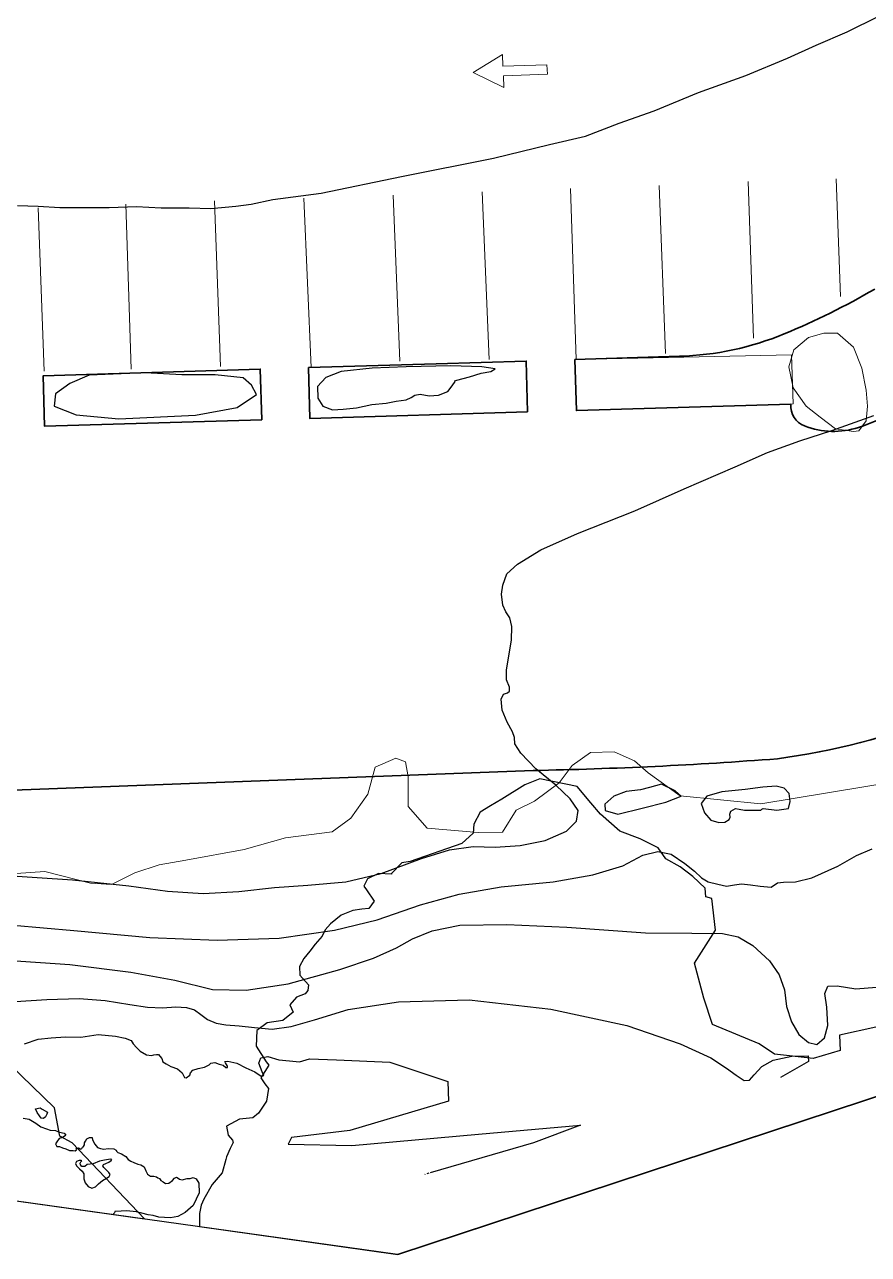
# Model space of a CAD drawing. Header units: metres. Extents: x 1167299 to 1168507, y 308548 to 309729.
# Drawn here: x 1167820.4 to 1167906, y 308547.9 to 308672.6 of the extents above; entities that cross this region are included whole.
import ezdxf

# ---------------------------------------------------------------- set-up
doc = ezdxf.new("R2010")
doc.units = ezdxf.units.M
for name, color, linetype in [('340_HVVBN-02_Sauer', 7, 'Continuous'), ('A-OBSTRUCTION', 7, 'Continuous'), ('Contour_Line_Intermediate', 8, 'Continuous'), ('Contour_Line_Major', 9, 'Continuous')]:
    doc.layers.add(name, color=color, linetype=linetype)
for name, color, linetype, lineweight in [('R-PAVEMARK-LINE', 1, 'Continuous', 20), ('R-PAVEMARK-SYMBOL', 3, 'Continuous', 20), ('R-ROAD-ASPH', 5, 'Continuous', 35), ('R-WALK-CONC', 34, 'Continuous', 20), ('V-VEGETATION', 2, 'Continuous', 20)]:
    doc.layers.add(name, color=color, linetype=linetype, lineweight=lineweight)

msp = doc.modelspace()

# ---------------------------------------------------------------- linework, layer by layer
at = {"layer": '340_HVVBN-02_Sauer'}
msp.add_lwpolyline([(1168201.19, 308819.89), (1168044.25, 308609.22), (1167858.22, 308547.87), (1167714.24, 308568), (1167619.79, 308599.36), (1167425.33, 309042.13), (1167299.92, 309440.53), (1167298.85, 309567.8), (1167316.71, 309584.36), (1167407.81, 309631.47), (1167407.81, 309631.47), (1167808.03, 309684.54), (1167921.69, 309699.85), (1168027.3, 309625.94), (1168114.83, 309675.82)], dxfattribs=at)
at = {"layer": 'A-OBSTRUCTION'}
for points in [[(1167906.72, 308570.91), (1167903.03, 308570.1), (1167903.1, 308568.54), (1167900.37, 308567.73), (1167896.45, 308568.17), (1167894.9, 308569.21), (1167890.17, 308571.2), (1167889.29, 308573.86), (1167888.33, 308577.41), (1167890.47, 308580.74), (1167890.07, 308583.98), (1167889.48, 308584.15), (1167889.41, 308585), (1167888.15, 308586.21), (1167886.87, 308587.17), (1167885.43, 308587.99), (1167884.64, 308589.1), (1167882.83, 308590.02), (1167880.76, 308590.78), (1167878.79, 308592.52), (1167877.81, 308593.67), (1167876.43, 308595.31), (1167872.65, 308596.1), (1167871.11, 308595.51), (1167868.78, 308594.03), (1167867.63, 308593.37), (1167866.61, 308592.72), (1167865.95, 308591.5), (1167865.89, 308590.61), (1167864.74, 308589.53), (1167859.49, 308587.72), (1167858.65, 308587.58), (1167857.61, 308586.49), (1167857.61, 308586.44), (1167856.28, 308586.5), (1167855.16, 308585.96), (1167854.81, 308585.23), (1167855.07, 308584.86), (1167855.86, 308583.7), (1167855.31, 308582.94), (1167854.59, 308582.89), (1167853.69, 308582.76), (1167852.51, 308582.26), (1167851.42, 308581.39), (1167850.88, 308580.8), (1167850.57, 308580.14), (1167849.87, 308579.33), (1167849.34, 308578.61), (1167848.71, 308577.89), (1167848.29, 308577.06), (1167848.32, 308576.18), (1167849.19, 308575.2), (1167849.13, 308574.63), (1167848.86, 308574.3), (1167847.98, 308573.97), (1167847.29, 308573.18), (1167847.62, 308572.43), (1167846.6, 308571.61), (1167844.99, 308571.34), (1167843.94, 308570.59), (1167843.88, 308568.98), (1167844.89, 308567.4), (1167845.16, 308567.07), (1167844.37, 308565.79), (1167844.76, 308565.17), (1167845.12, 308564.68), (1167844.93, 308563.4), (1167844.11, 308562.21), (1167843.55, 308561.72), (1167842.2, 308561.59), (1167840.89, 308560.87), (1167841.05, 308559.98), (1167841.48, 308559.46), (1167841.55, 308559.23), (1167841.25, 308558.6), (1167840.89, 308557.78), (1167840.82, 308557.49), (1167840.43, 308556.14), (1167839.41, 308554.96), (1167838.56, 308553.48), (1167838.3, 308552.86), (1167838.13, 308552.03), (1167838.12, 308550.69), (1167858.26, 308547.87), (1168044.27, 308609.22)], [(1167758.78, 308561.83), (1167832.57, 308551.47), (1167832.57, 308551.47), (1167825.21, 308559.2), (1167823.99, 308559.87), (1167823.43, 308562.75), (1167817.78, 308568.18)]]:
    msp.add_lwpolyline(points, dxfattribs=at)
at = {"layer": 'Contour_Line_Intermediate'}
for points, elevation in [([(1167819.68, 308654.25), (1167821.79, 308654.18), (1167823.97, 308654.04), (1167826.2, 308654.06), (1167828.98, 308654.04), (1167831.74, 308654.15), (1167834.26, 308654.03), (1167837.09, 308654), (1167839.29, 308653.96), (1167841.83, 308654.19), (1167843.38, 308654.39), (1167845.58, 308654.86), (1167850.46, 308655.52), (1167858.61, 308657.2), (1167867.96, 308659.05), (1167873.63, 308660.44), (1167877.28, 308661.3), (1167880.7, 308662.59), (1167884.24, 308663.85), (1167888.73, 308665.72), (1167893.53, 308667.45), (1167897.77, 308669.2), (1167900.67, 308670.5), (1167903.8, 308671.87), (1167907.02, 308673.47)], 74.37), ([(1167817.55, 308586.38), (1167825.27, 308585.86), (1167830.97, 308585.24), (1167834.89, 308584.7), (1167838.52, 308584.46), (1167842.11, 308584.66), (1167845.73, 308585.07), (1167849.11, 308585.33), (1167852.98, 308585.67), (1167856.54, 308586.49), (1167860.63, 308588.03), (1167863.49, 308588.9), (1167865.9, 308589.25), (1167868.12, 308589.18), (1167870.64, 308589.34), (1167873.19, 308589.85), (1167875.35, 308590.79), (1167876.38, 308591.8), (1167876.52, 308592.88), (1167875.72, 308594.06), (1167874.26, 308595.46), (1167872.23, 308597.12), (1167870.71, 308598.72), (1167870.12, 308599.64), (1167870.08, 308600.29), (1167869.89, 308600.88), (1167869.33, 308601.85), (1167868.83, 308603.07), (1167868.72, 308604.17), (1167868.96, 308604.7), (1167869.36, 308604.82), (1167869.58, 308604.98), (1167869.56, 308605.4), (1167869.26, 308606.16), (1167869.26, 308607.12), (1167869.47, 308608.38), (1167869.77, 308610.17), (1167869.81, 308611.57), (1167869.6, 308612.42), (1167869.2, 308613.03), (1167868.91, 308613.73), (1167868.75, 308614.83), (1167868.89, 308615.76), (1167869.31, 308616.89), (1167870.39, 308617.89), (1167872.76, 308619.32), (1167876.45, 308620.99), (1167882.27, 308623.27), (1167887.28, 308625.51), (1167892.45, 308627.74), (1167895.74, 308629.19), (1167899, 308630.37), (1167902.27, 308631.42), (1167906.5, 308632.94)], 74.07), ([(1167819.25, 308581.27), (1167825.39, 308580.73), (1167833.09, 308580.02), (1167839.94, 308579.74), (1167846.23, 308579.93), (1167851.84, 308580.74), (1167856.14, 308581.8), (1167860.54, 308583.31), (1167864.46, 308584.39), (1167868.74, 308585.16), (1167874, 308585.67), (1167878.01, 308586.36), (1167881.05, 308587.29), (1167883.1, 308588.35), (1167884.61, 308588.73), (1167885.96, 308588.46), (1167887.34, 308587.5), (1167888.34, 308586.73), (1167889.05, 308586.05), (1167889.73, 308585.66), (1167890.68, 308585.42), (1167891.59, 308585.22), (1167892.37, 308585.35), (1167893.08, 308585.44), (1167894, 308585.36), (1167895, 308585.23), (1167896.09, 308585.12), (1167896.75, 308585.56), (1167897.37, 308585.64), (1167898.57, 308585.66), (1167900.24, 308586.06), (1167902.87, 308587.24), (1167904.74, 308588.32), (1167906.36, 308589)], 73.76), ([(1167818.53, 308577.7), (1167824.99, 308577.27), (1167831.17, 308576.5), (1167835.63, 308575.7), (1167839.44, 308574.74), (1167842.87, 308574.66), (1167847.14, 308575.32), (1167852.36, 308576.77), (1167855.79, 308577.92), (1167858.12, 308578.95), (1167859.72, 308579.86), (1167861.74, 308580.68), (1167864.55, 308581.25), (1167869.31, 308581.32), (1167875.4, 308581.06), (1167883.37, 308580.49), (1167888.07, 308580.46), (1167891.17, 308580.41), (1167892.74, 308580.07), (1167894.25, 308579.2), (1167895.95, 308577.64), (1167896.93, 308576.22), (1167897.45, 308574.72), (1167897.67, 308573.01), (1167898.16, 308571.47), (1167898.9, 308570.17), (1167899.9, 308569.35), (1167900.74, 308569.17), (1167901.51, 308569.82), (1167901.84, 308571.08), (1167901.76, 308572.93), (1167901.55, 308574.34), (1167901.86, 308575.06), (1167902.78, 308575.11), (1167904.7, 308574.81), (1167906.79, 308574.97)], 73.46), ([(1167820.4, 308569.21), (1167821.76, 308569.69), (1167823.09, 308569.84), (1167824.56, 308569.95), (1167826.11, 308569.9), (1167827.87, 308570.19), (1167829.62, 308570.01), (1167830.6, 308569.8), (1167831.2, 308569.55), (1167831.42, 308569.22), (1167831.76, 308568.87), (1167832.12, 308568.47), (1167832.76, 308568.1), (1167833.26, 308568.03), (1167833.52, 308568.11), (1167833.77, 308568.14), (1167833.98, 308568.16), (1167834.11, 308567.96), (1167834.31, 308567.75), (1167834.42, 308567.4), (1167834.77, 308567.21), (1167835.22, 308566.94), (1167835.9, 308566.7), (1167836.37, 308566.27), (1167836.56, 308565.96), (1167836.63, 308565.8), (1167836.8, 308565.78), (1167837.14, 308566.04), (1167837.21, 308566.27), (1167837.46, 308566.55), (1167837.99, 308566.74), (1167838.63, 308566.85), (1167839.11, 308567.1), (1167839.29, 308567.25), (1167839.68, 308567.34), (1167840.12, 308567.18), (1167840.54, 308567.07), (1167840.8, 308566.84), (1167840.98, 308566.83), (1167840.97, 308566.96), (1167840.77, 308567.31), (1167840.69, 308567.44), (1167841.01, 308567.48), (1167841.93, 308567.25), (1167842.83, 308566.78), (1167843.75, 308566.37), (1167844.4, 308565.94), (1167844.66, 308566), (1167844.48, 308566.38), (1167844.14, 308567.25), (1167844.36, 308567.82), (1167845.07, 308567.95), (1167846.17, 308567.62), (1167847.26, 308567.5), (1167848.28, 308567.41), (1167849.28, 308567.69), (1167852.04, 308567.61), (1167857.43, 308567.38), (1167863.32, 308565.4), (1167863.37, 308563.42), (1167853.37, 308560.43), (1167847.46, 308559.71), (1167847.11, 308559.06), (1167853.58, 308558.92), (1167866.41, 308560.08), (1167876.77, 308560.97), (1167872.02, 308559.2), (1167861.51, 308556.14)], 72.85), ([(1167820.25, 308561.7), (1167820.85, 308561.58), (1167821.55, 308561.19), (1167822.03, 308560.81), (1167822.62, 308560.62), (1167823, 308560.48), (1167823.55, 308560.42), (1167823.93, 308560.27), (1167824.41, 308560.17), (1167824.57, 308559.96), (1167824.5, 308559.89), (1167824.26, 308559.72), (1167823.92, 308559.64), (1167823.66, 308559.28), (1167823.53, 308559.07), (1167823.68, 308558.82), (1167823.95, 308558.82), (1167824.23, 308558.67), (1167824.59, 308558.57), (1167824.96, 308558.4), (1167825.33, 308558.4), (1167825.54, 308558.39), (1167825.68, 308558.49), (1167825.64, 308558.6), (1167825.77, 308558.66), (1167825.85, 308558.68), (1167826.03, 308558.58), (1167826.07, 308558.56), (1167826.2, 308558.6), (1167826.28, 308558.76), (1167826.37, 308558.83), (1167826.47, 308558.98), (1167826.47, 308559.2), (1167826.57, 308559.36), (1167826.72, 308559.58), (1167826.97, 308559.73), (1167827.26, 308559.73), (1167827.29, 308559.48), (1167827.51, 308559.04), (1167827.78, 308558.71), (1167828.1, 308558.6), (1167828.45, 308558.55), (1167828.88, 308558.61), (1167829.44, 308558.57), (1167829.68, 308558.45), (1167829.71, 308558.35), (1167829.85, 308558.2), (1167830.22, 308558.08), (1167830.67, 308557.79), (1167830.89, 308557.48), (1167831.16, 308557.31), (1167831.46, 308557.18), (1167831.89, 308557.03), (1167832.18, 308556.96), (1167832.51, 308556.74), (1167832.7, 308556.36), (1167832.87, 308556), (1167833.15, 308555.81), (1167833.5, 308555.8), (1167833.79, 308555.73), (1167833.9, 308555.63), (1167834.08, 308555.56), (1167834.23, 308555.38), (1167834.46, 308555.23), (1167834.68, 308555.05), (1167835.03, 308555.08), (1167835.39, 308555.37), (1167835.59, 308555.6), (1167835.82, 308555.72), (1167835.97, 308555.6), (1167836.1, 308555.51), (1167836.39, 308555.45), (1167836.87, 308555.57), (1167837.2, 308555.58), (1167837.49, 308555.67), (1167837.79, 308555.54), (1167838.06, 308555.11), (1167838.1, 308554.13), (1167837.51, 308552.83), (1167836.69, 308552.12), (1167835.95, 308551.71), (1167835.2, 308551.58), (1167834.57, 308551.62), (1167834.02, 308551.63), (1167833.43, 308551.82), (1167832.92, 308551.88), (1167832.3, 308552.05), (1167831.73, 308552.2), (1167830.78, 308552.29), (1167830.18, 308552.24), (1167829.55, 308552.23), (1167829.53, 308552.09), (1167829.35, 308551.93)], 72.54), ([(1167861, 308555.99), (1167861.01, 308556)], 72.85), ([(1167861.38, 308556.1), (1167861.2, 308556.05)], 72.85)]:
    msp.add_lwpolyline(points, dxfattribs=dict(at, elevation=elevation))
for points, elevation in [([(1167864.24, 308636.53), (1167865.51, 308636.87), (1167866.68, 308637.25), (1167867.68, 308637.4), (1167868.1, 308637.69), (1167866.78, 308637.88), (1167863.63, 308637.98), (1167859.1, 308637.89), (1167855.66, 308637.77), (1167852.49, 308637.43), (1167850.93, 308636.82), (1167850.09, 308635.9), (1167850.14, 308634.72), (1167850.64, 308633.91), (1167851.62, 308633.52), (1167852.7, 308633.58), (1167854.05, 308633.73), (1167855.6, 308634.08), (1167857.07, 308634.22), (1167858.08, 308634.4), (1167859.09, 308634.55), (1167859.59, 308634.79), (1167859.98, 308635.03), (1167860.52, 308635.11), (1167861.43, 308634.95), (1167862.38, 308635.01), (1167863.3, 308635.39), (1167863.75, 308635.95), (1167864.05, 308636.39), (1167864.02, 308636.46), (1167864.24, 308636.53)], 74.37), ([(1167836.36, 308637.09), (1167832.64, 308637.29), (1167826.96, 308637.05), (1167824.99, 308636.21), (1167823.52, 308635.15), (1167823.4, 308633.91), (1167825.62, 308633.02), (1167829.96, 308632.63), (1167837.74, 308632.99), (1167841.94, 308633.77), (1167843.91, 308635.07), (1167843.42, 308636.02), (1167842.55, 308636.77), (1167839.71, 308637.09), (1167836.36, 308637.09)], 74.37), ([(1167884.98, 308595.55), (1167883.77, 308595.24), (1167882.85, 308594.98), (1167881.41, 308594.82), (1167880.14, 308594.33), (1167879.22, 308593.52), (1167879.26, 308592.9), (1167880.54, 308592.52), (1167883.02, 308593.13), (1167885.42, 308593.74), (1167886.97, 308594.36), (1167886.36, 308594.9), (1167884.98, 308595.55)], 74.07), ([(1167895.29, 308593.1), (1167896.68, 308592.94), (1167897.86, 308593.1), (1167898.03, 308593.81), (1167897.94, 308594.61), (1167897.43, 308595.15), (1167896.61, 308595.36), (1167895.27, 308595.27), (1167893.46, 308595.02), (1167891.1, 308594.79), (1167889.59, 308594.35), (1167889.01, 308593.61), (1167889.33, 308592.64), (1167889.99, 308591.91), (1167890.78, 308591.68), (1167891.39, 308591.71), (1167891.85, 308591.99), (1167891.95, 308592.22), (1167891.9, 308592.52), (1167892.02, 308592.81), (1167892.48, 308593.11), (1167892.85, 308593.02), (1167893.39, 308592.93), (1167894.18, 308592.93), (1167895.04, 308592.92), (1167895.17, 308593.04), (1167895.29, 308593.1)], 74.07), ([(1167822.19, 308562.59), (1167822.71, 308562.29), (1167822.65, 308562.11), (1167822.51, 308561.81), (1167822.31, 308561.66), (1167822.08, 308561.69), (1167821.91, 308561.91), (1167821.67, 308562.26), (1167821.51, 308562.63), (1167821.98, 308562.73), (1167822.19, 308562.59)], 72.54), ([(1167826.76, 308556.98), (1167826.51, 308556.77), (1167826.2, 308556.79), (1167826.08, 308556.97), (1167826.03, 308557.12), (1167826.11, 308557.25), (1167826.19, 308557.35), (1167826.14, 308557.41), (1167825.92, 308557.4), (1167825.65, 308557.29), (1167825.55, 308557.09), (1167825.68, 308556.84), (1167825.97, 308556.56), (1167826.25, 308556.3), (1167826.4, 308556.05), (1167826.42, 308555.81), (1167826.42, 308555.52), (1167826.55, 308555.14), (1167826.85, 308554.77), (1167827.22, 308554.6), (1167827.58, 308554.72), (1167827.91, 308555.03), (1167828.3, 308555.37), (1167828.7, 308555.61), (1167828.99, 308555.78), (1167829.08, 308555.96), (1167828.95, 308556.17), (1167828.7, 308556.43), (1167828.43, 308556.67), (1167828.32, 308556.86), (1167828.4, 308556.99), (1167828.64, 308557.09), (1167828.94, 308557.23), (1167829.17, 308557.39), (1167829.24, 308557.51), (1167829.16, 308557.54), (1167828.9, 308557.51), (1167828.49, 308557.42), (1167827.98, 308557.33), (1167827.37, 308557.07), (1167826.76, 308556.98)], 72.54)]:
    msp.add_lwpolyline(points, close=True, dxfattribs=dict(at, elevation=elevation))
at = {"layer": 'Contour_Line_Major', "elevation": 73.15}
msp.add_lwpolyline([(1167819.47, 308573.53), (1167822.66, 308573.72), (1167825.94, 308573.81), (1167828.57, 308573.61), (1167831.07, 308573.2), (1167832.85, 308572.96), (1167834.4, 308572.89), (1167835.74, 308572.97), (1167836.81, 308572.92), (1167837.62, 308572.67), (1167838.26, 308572.2), (1167838.96, 308571.69), (1167839.84, 308571.33), (1167840.81, 308571.14), (1167842.15, 308571.04), (1167843.72, 308570.89), (1167845.51, 308570.73), (1167847.43, 308570.97), (1167849.79, 308571.65), (1167853.21, 308572.71), (1167858.3, 308573.5), (1167865.47, 308573.69), (1167873.77, 308572.75), (1167881.47, 308571.08), (1167886.87, 308569.24), (1167889.98, 308567.81), (1167891.58, 308566.76), (1167892.56, 308566.05), (1167893.36, 308565.51), (1167893.89, 308565.55), (1167894.38, 308566.07), (1167895.14, 308566.93), (1167896.32, 308567.58), (1167898.21, 308567.98), (1167899.87, 308568.01), (1167899.89, 308567.45), (1167897.06, 308565.82)], dxfattribs=at)
at = {"layer": 'R-PAVEMARK-LINE'}
for points in [[(1167884.73, 308656.28), (1167885.39, 308639.24)], [(1167894.31, 308640.8), (1167893.77, 308656.7)], [(1167902.71, 308656.97), (1167903.13, 308645.03)], [(1167848.73, 308654.99), (1167849.46, 308637.82)], [(1167858.45, 308638.45), (1167857.76, 308655.31)], [(1167866.79, 308655.64), (1167867.51, 308638.63)], [(1167876.34, 308638.64), (1167875.76, 308655.97)], [(1167822.39, 308637.46), (1167821.77, 308654.01)], [(1167830.65, 308654.4), (1167831.22, 308637.65)], [(1167840.25, 308637.91), (1167839.65, 308654.71)]]:
    msp.add_lwpolyline(points, dxfattribs=at)
at = {"layer": 'R-PAVEMARK-SYMBOL'}
msp.add_lwpolyline([(1167868.95, 308667.42), (1167869, 308666.21), (1167865.89, 308667.73), (1167868.87, 308669.57), (1167868.9, 308668.38), (1167873.37, 308668.53), (1167873.41, 308667.57), (1167868.95, 308667.42)], close=True, dxfattribs=at)
at = {"layer": 'R-ROAD-ASPH'}
for points in [[(1167928.47, 308610.41, -0.11794), (1167896.73, 308598.14), (1167896.73, 308598.14, -0.014371), (1167871.96, 308596.95), (1167817.44, 308594.9), (1167784.8, 308593.56, -0.056962), (1167765.61, 308594.95), (1167765.61, 308594.95, -0.094413), (1167744.58, 308603.23), (1167744.58, 308603.23, -0.08197), (1167728.84, 308617.22), (1167728.84, 308617.22, -0.038761), (1167715.58, 308636.47), (1167715.58, 308636.47, -0.029139), (1167709.65, 308648.23), (1167697.61, 308674.35)], [(1167912.19, 308636.28, -0.124784), (1167904.97, 308631.74), (1167904.97, 308631.74, -0.171018), (1167899.49, 308631.89), (1167899.49, 308631.89, -0.335927), (1167898.11, 308634.1), (1167876.35, 308633.46), (1167876.21, 308638.63), (1167876.21, 308638.63), (1167886.81, 308638.96, 0.090388), (1167897.43, 308641.23), (1167897.43, 308641.23, 0.034511), (1167906.6, 308645.78)]]:
    msp.add_lwpolyline(points, format="xyb", dxfattribs=at)
for points in [[(1167844.44, 308632.51), (1167822.43, 308631.86), (1167822.3, 308636.99), (1167844.3, 308637.66), (1167844.44, 308632.51)], [(1167871.39, 308633.31), (1167849.32, 308632.65), (1167849.19, 308637.81), (1167862.12, 308638.2), (1167871.26, 308638.48), (1167871.39, 308633.31)]]:
    msp.add_lwpolyline(points, close=True, dxfattribs=at)
at = {"layer": 'R-WALK-CONC'}
for points in [[(1167898.15, 308639.1), (1167876.34, 308638.64), (1167876.21, 308638.63), (1167876.35, 308633.46), (1167898.11, 308634.1), (1167898.33, 308634.13), (1167898.15, 308639.1)], [(1167844.3, 308637.66), (1167822.3, 308636.99), (1167822.43, 308631.86), (1167844.44, 308632.51), (1167844.3, 308637.66)], [(1167871.26, 308638.48), (1167862.12, 308638.2), (1167849.19, 308637.81), (1167849.32, 308632.65), (1167871.39, 308633.31), (1167871.26, 308638.48)]]:
    msp.add_lwpolyline(points, close=True, dxfattribs=at)
at = {"layer": 'V-VEGETATION'}
for points in [[(1168201.19, 308819.89), (1168044.25, 308609.22), (1167858.22, 308547.87), (1167739.67, 308564.45), (1167730.84, 308570.07), (1167722.29, 308575.61), (1167716.45, 308580.85), (1167711.05, 308585.05), (1167705.95, 308589.24), (1167699.66, 308592.39), (1167689.87, 308594.39), (1167680.42, 308595.14), (1167673.68, 308595.44), (1167667.83, 308596.04), (1167664.23, 308594.84), (1167660.94, 308592.75), (1167655.31, 308587.57), (1167619.79, 308599.36), (1167425.33, 309042.13), (1167299.92, 309440.53)], [(1167818.09, 308586.4), (1167822.44, 308586.69), (1167827.08, 308585.53), (1167829.21, 308585.38), (1167831.58, 308586.56), (1167834.03, 308587.38), (1167836.76, 308587.84), (1167842.67, 308588.93), (1167846.85, 308590.11), (1167851.58, 308590.74), (1167853.49, 308592.11), (1167855.22, 308594.56), (1167855.95, 308597.29), (1167858.04, 308598.2), (1167859.04, 308597.83), (1167859.31, 308596.29), (1167859.31, 308593.29), (1167861.22, 308591.11), (1167866.4, 308590.65), (1167868.85, 308590.68), (1167870.24, 308592.91), (1167872.1, 308593.83), (1167874.61, 308595.69), (1167875.91, 308597.46), (1167877.77, 308598.76), (1167880.18, 308598.85), (1167882.23, 308597.92), (1167883.62, 308596.71), (1167886.88, 308594.39), (1167895.05, 308593.56), (1167908.99, 308595.88)]]:
    msp.add_lwpolyline(points, dxfattribs=at)
msp.add_lwpolyline([(1167899.64, 308633.9), (1167898.33, 308635.76), (1167897.89, 308637.88), (1167898.39, 308639.63), (1167899.89, 308640.87), (1167901.45, 308641.31), (1167902.82, 308641.31), (1167904.44, 308639.88), (1167905.31, 308637.76), (1167905.75, 308635.52), (1167905.87, 308633.9), (1167905.75, 308632.4), (1167905, 308631.4), (1167904.44, 308631.34), (1167902.63, 308631.59), (1167901.07, 308632.77), (1167899.64, 308633.9)], close=True, dxfattribs=at)

doc.saveas('drawing.dxf')
